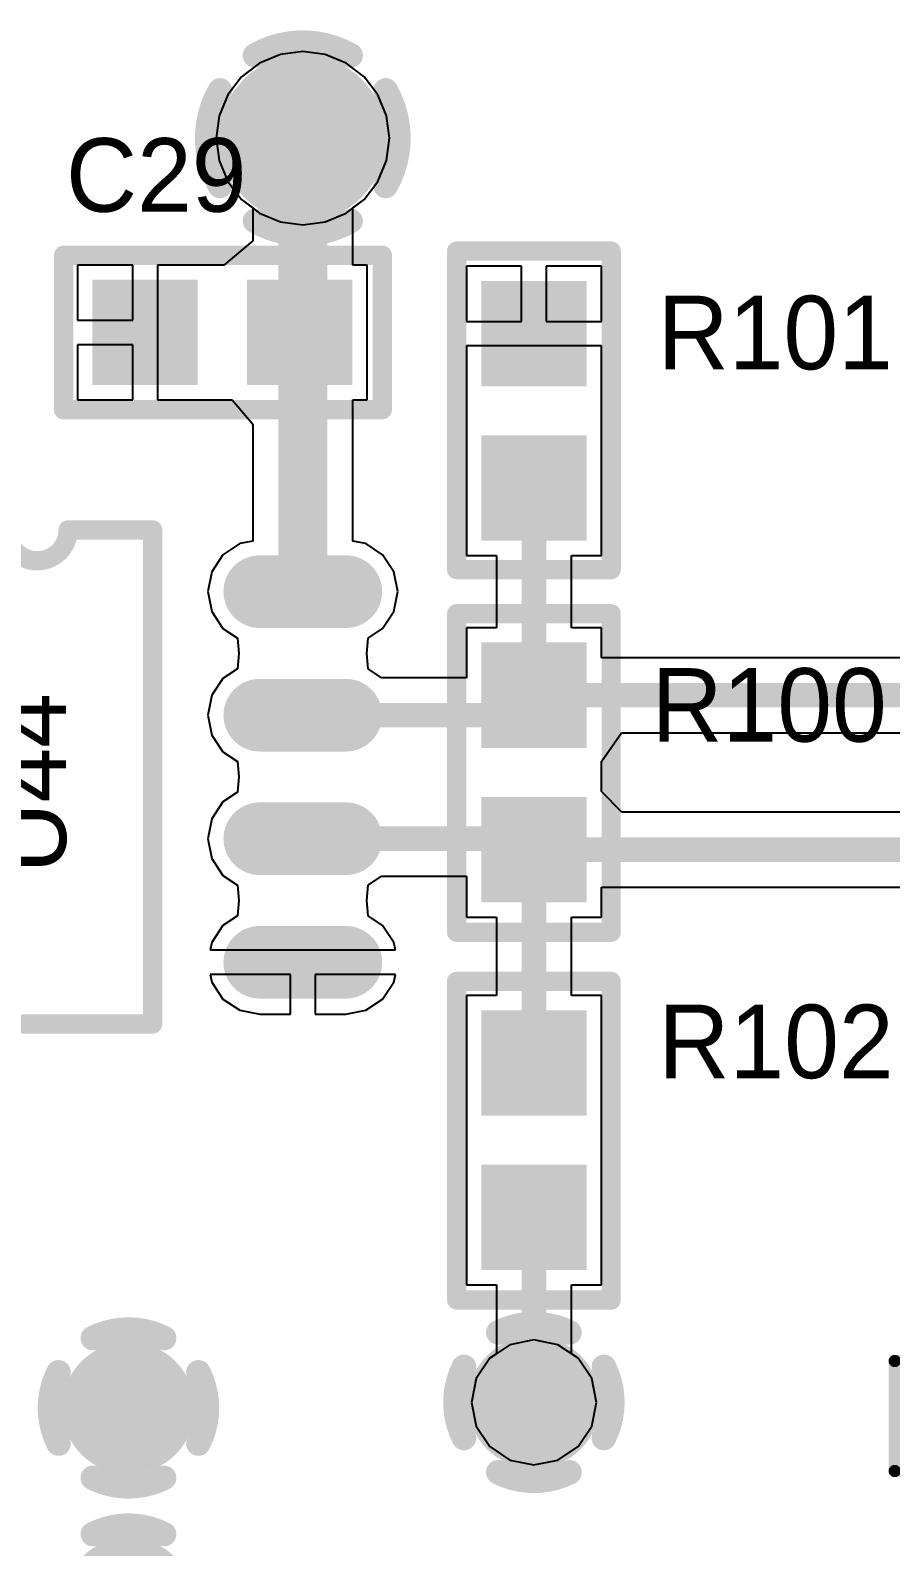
# Model space of a CAD drawing. Header units: millimetres. Extents: x 6.83 to 16.18, y 4.59 to 12.3.
# Drawn here: x 14.727 to 15.078, y 5.921 to 6.539 of the extents above; entities that cross this region are included whole.
import ezdxf

# ---------------------------------------------------------------- set-up
doc = ezdxf.new("R2010")
doc.units = ezdxf.units.MM
doc.header["$MEASUREMENT"] = 0
for name, color, linetype in [('BottomLayer', 5, 'Continuous'), ('BottomSolder', 6, 'Continuous'), ('InternalPlane1', 76, 'Continuous'), ('InternalPlane2', 16, 'Continuous'), ('MultiLayer', 9, 'Continuous'), ('TopLayer', 1, 'Continuous'), ('TopOverlay', 2, 'Continuous'), ('TopPaste', 8, 'Continuous'), ('TopSolder', 216, 'Continuous'), ('ViaHoleLayer', 16, 'Continuous')]:
    doc.layers.add(name, color=color, linetype=linetype)

# ---------------------------------------------------------------- blocks, each defined once
blk = doc.blocks.new('0603_206')
at = {"layer": 'TopLayer'}
for points in [[(0.02175, -0.04726), (0.02175, -0.01226), (-0.01325, -0.04726), (-0.01325, -0.01226)], [(0.02175, -0.11026), (0.02175, -0.07526), (-0.01325, -0.11026), (-0.01325, -0.07526)]]:
    blk.add_solid(points, dxfattribs=at)
at = {"layer": 'TopOverlay', "const_width": 0.00787}
for points in [[(-0.02724, -0.12598), (-0.02724, 0.00394)], [(0.03575, 0.00394), (-0.02724, 0.00394)], [(0.03575, -0.12598), (0.03575, 0.00394)], [(0.03575, -0.12598), (-0.02724, -0.12598)]]:
    blk.add_lwpolyline(points, dxfattribs=at)
at = {"layer": 'TopOverlay', "const_width": 0.00394}
for points in [[(-0.02921, 0.00394, 1), (-0.02528, 0.00394, 1)], [(-0.02921, 0.00394, 1), (-0.02528, 0.00394, 1)], [(0.03378, 0.00394, 1), (0.03772, 0.00394, 1)], [(0.03378, 0.00394, 1), (0.03772, 0.00394, 1)], [(-0.02921, -0.12598, 1), (-0.02528, -0.12598, 1)], [(-0.02921, -0.12598, 1), (-0.02528, -0.12598, 1)], [(0.03378, -0.12598, 1), (0.03772, -0.12598, 1)], [(0.03378, -0.12598, 1), (0.03772, -0.12598, 1)]]:
    blk.add_lwpolyline(points, format="xyb", close=True, dxfattribs=at)
at = {"layer": 'TopPaste'}
for points in [[(0.02175, -0.04726), (0.02175, -0.01226), (-0.01325, -0.04726), (-0.01325, -0.01226)], [(0.02175, -0.11026), (0.02175, -0.07526), (-0.01325, -0.11026), (-0.01325, -0.07526)]]:
    blk.add_solid(points, dxfattribs=at)
at = {"layer": 'TopSolder'}
for points in [[(0.02575, -0.05126), (0.02575, -0.00826), (-0.01725, -0.05126), (-0.01725, -0.00826)], [(0.02575, -0.11426), (0.02575, -0.07126), (-0.01725, -0.11426), (-0.01725, -0.07126)]]:
    blk.add_solid(points, dxfattribs=at)
blk = doc.blocks.new('0603_208')
at = {"layer": 'TopLayer'}
for points in [[(0.02175, -0.04726), (0.02175, -0.01226), (-0.01325, -0.04726), (-0.01325, -0.01226)], [(0.02175, -0.11026), (0.02175, -0.07526), (-0.01325, -0.11026), (-0.01325, -0.07526)]]:
    blk.add_solid(points, dxfattribs=at)
at = {"layer": 'TopOverlay', "const_width": 0.00787}
for points in [[(-0.02724, 0.00394), (-0.02724, -0.12598)], [(0.03575, 0.00394), (-0.02724, 0.00394)], [(0.03575, 0.00394), (0.03575, -0.12598)], [(0.03575, -0.12598), (-0.02724, -0.12598)]]:
    blk.add_lwpolyline(points, dxfattribs=at)
at = {"layer": 'TopOverlay', "const_width": 0.00394}
for points in [[(-0.02921, 0.00394, 1), (-0.02528, 0.00394, 1)], [(-0.02921, 0.00394, 1), (-0.02528, 0.00394, 1)], [(0.03378, 0.00394, 1), (0.03772, 0.00394, 1)], [(0.03378, 0.00394, 1), (0.03772, 0.00394, 1)], [(-0.02921, -0.12598, 1), (-0.02528, -0.12598, 1)], [(-0.02921, -0.12598, 1), (-0.02528, -0.12598, 1)], [(0.03378, -0.12598, 1), (0.03772, -0.12598, 1)], [(0.03378, -0.12598, 1), (0.03772, -0.12598, 1)]]:
    blk.add_lwpolyline(points, format="xyb", close=True, dxfattribs=at)
at = {"layer": 'TopPaste'}
for points in [[(0.02175, -0.04726), (0.02175, -0.01226), (-0.01325, -0.04726), (-0.01325, -0.01226)], [(0.02175, -0.11026), (0.02175, -0.07526), (-0.01325, -0.11026), (-0.01325, -0.07526)]]:
    blk.add_solid(points, dxfattribs=at)
at = {"layer": 'TopSolder'}
for points in [[(0.02575, -0.05126), (0.02575, -0.00826), (-0.01725, -0.05126), (-0.01725, -0.00826)], [(0.02575, -0.11426), (0.02575, -0.07126), (-0.01725, -0.11426), (-0.01725, -0.07126)]]:
    blk.add_solid(points, dxfattribs=at)
blk = doc.blocks.new('0603_209')
at = {"layer": 'TopLayer'}
for points in [[(0.02175, -0.04726), (0.02175, -0.01226), (-0.01325, -0.04726), (-0.01325, -0.01226)], [(0.02175, -0.11026), (0.02175, -0.07526), (-0.01325, -0.11026), (-0.01325, -0.07526)]]:
    blk.add_solid(points, dxfattribs=at)
at = {"layer": 'TopOverlay', "const_width": 0.00787}
for points in [[(-0.02724, -0.12598), (-0.02724, 0.00394)], [(-0.02724, 0.00394), (0.03575, 0.00394)], [(0.03575, -0.12598), (0.03575, 0.00394)], [(-0.02724, -0.12598), (0.03575, -0.12598)]]:
    blk.add_lwpolyline(points, dxfattribs=at)
at = {"layer": 'TopOverlay', "const_width": 0.00394}
for points in [[(-0.02921, 0.00394, 1), (-0.02528, 0.00394, 1)], [(-0.02921, 0.00394, 1), (-0.02528, 0.00394, 1)], [(0.03378, 0.00394, 1), (0.03772, 0.00394, 1)], [(0.03378, 0.00394, 1), (0.03772, 0.00394, 1)], [(-0.02921, -0.12598, 1), (-0.02528, -0.12598, 1)], [(-0.02921, -0.12598, 1), (-0.02528, -0.12598, 1)], [(0.03378, -0.12598, 1), (0.03772, -0.12598, 1)], [(0.03378, -0.12598, 1), (0.03772, -0.12598, 1)]]:
    blk.add_lwpolyline(points, format="xyb", close=True, dxfattribs=at)
at = {"layer": 'TopPaste'}
for points in [[(0.02175, -0.04726), (0.02175, -0.01226), (-0.01325, -0.04726), (-0.01325, -0.01226)], [(0.02175, -0.11026), (0.02175, -0.07526), (-0.01325, -0.11026), (-0.01325, -0.07526)]]:
    blk.add_solid(points, dxfattribs=at)
at = {"layer": 'TopSolder'}
for points in [[(0.02575, -0.05126), (0.02575, -0.00826), (-0.01725, -0.05126), (-0.01725, -0.00826)], [(0.02575, -0.11426), (0.02575, -0.07126), (-0.01725, -0.11426), (-0.01725, -0.07126)]]:
    blk.add_solid(points, dxfattribs=at)
blk = doc.blocks.new('0603_210')
at = {"layer": 'TopLayer'}
for points in [[(0.02175, -0.04726), (0.02175, -0.01226), (-0.01325, -0.04726), (-0.01325, -0.01226)], [(0.02175, -0.11026), (0.02175, -0.07526), (-0.01325, -0.11026), (-0.01325, -0.07526)]]:
    blk.add_solid(points, dxfattribs=at)
at = {"layer": 'TopOverlay', "const_width": 0.00787}
for points in [[(-0.02724, 0.00394), (-0.02724, -0.12598)], [(0.03575, 0.00394), (-0.02724, 0.00394)], [(0.03575, 0.00394), (0.03575, -0.12598)], [(0.03575, -0.12598), (-0.02724, -0.12598)]]:
    blk.add_lwpolyline(points, dxfattribs=at)
at = {"layer": 'TopOverlay', "const_width": 0.00394}
for points in [[(-0.02921, 0.00394, 1), (-0.02528, 0.00394, 1)], [(-0.02921, 0.00394, 1), (-0.02528, 0.00394, 1)], [(0.03378, 0.00394, 1), (0.03772, 0.00394, 1)], [(0.03378, 0.00394, 1), (0.03772, 0.00394, 1)], [(-0.02921, -0.12598, 1), (-0.02528, -0.12598, 1)], [(-0.02921, -0.12598, 1), (-0.02528, -0.12598, 1)], [(0.03378, -0.12598, 1), (0.03772, -0.12598, 1)], [(0.03378, -0.12598, 1), (0.03772, -0.12598, 1)]]:
    blk.add_lwpolyline(points, format="xyb", close=True, dxfattribs=at)
at = {"layer": 'TopPaste'}
for points in [[(0.02175, -0.04726), (0.02175, -0.01226), (-0.01325, -0.04726), (-0.01325, -0.01226)], [(0.02175, -0.11026), (0.02175, -0.07526), (-0.01325, -0.11026), (-0.01325, -0.07526)]]:
    blk.add_solid(points, dxfattribs=at)
at = {"layer": 'TopSolder'}
for points in [[(0.02575, -0.05126), (0.02575, -0.00826), (-0.01725, -0.05126), (-0.01725, -0.00826)], [(0.02575, -0.11426), (0.02575, -0.07126), (-0.01725, -0.11426), (-0.01725, -0.07126)]]:
    blk.add_solid(points, dxfattribs=at)
blk = doc.blocks.new('SO_8N_211')
at = {"layer": 'TopLayer', "const_width": 0.02165}
for points in [[(0.23405, 0), (0.19902, 0)], [(0.01752, -0.05039), (-0.01752, -0.05039)], [(0.23405, -0.05039), (0.19902, -0.05039)], [(0.01752, -0.10079), (-0.01752, -0.10079)], [(0.23405, -0.10079), (0.19902, -0.10079)], [(0.01752, -0.15118), (-0.01752, -0.15118)], [(0.23405, -0.15118), (0.19902, -0.15118)]]:
    blk.add_lwpolyline(points, dxfattribs=at)
at = {"layer": 'TopLayer', "const_width": 0.01083}
for points in [[(0.1936, 0, 1), (0.20443, 0, 1)], [(0.22864, 0, 1), (0.23947, 0, 1)], [(-0.02293, -0.05039, 1), (-0.01211, -0.05039, 1)], [(0.01211, -0.05039, 1), (0.02293, -0.05039, 1)], [(0.1936, -0.05039, 1), (0.20443, -0.05039, 1)], [(0.22864, -0.05039, 1), (0.23947, -0.05039, 1)], [(-0.02293, -0.10079, 1), (-0.01211, -0.10079, 1)], [(0.01211, -0.10079, 1), (0.02293, -0.10079, 1)], [(0.1936, -0.10079, 1), (0.20443, -0.10079, 1)], [(0.22864, -0.10079, 1), (0.23947, -0.10079, 1)], [(-0.02293, -0.15118, 1), (-0.01211, -0.15118, 1)], [(0.01211, -0.15118, 1), (0.02293, -0.15118, 1)], [(0.1936, -0.15118, 1), (0.20443, -0.15118, 1)], [(0.22864, -0.15118, 1), (0.23947, -0.15118, 1)]]:
    blk.add_lwpolyline(points, format="xyb", close=True, dxfattribs=at)
at = {"layer": 'TopLayer'}
blk.add_solid([(-0.02835, -0.01083), (0.02835, -0.01083), (-0.02835, 0.01083), (0.02835, 0.01083)], dxfattribs=at)
at = {"layer": 'TopOverlay', "const_width": 0.00787}
for points in [[(0.06122, 0.0252), (0.09567, 0.0252)], [(0.06122, -0.17638), (0.06122, 0.0252)], [(0.12087, 0.0252), (0.15532, 0.0252)], [(0.15532, -0.17638), (0.15532, 0.0252)], [(0.06122, -0.17638), (0.15532, -0.17638)]]:
    blk.add_lwpolyline(points, dxfattribs=at)
at = {"layer": 'TopOverlay', "const_width": 0.00394}
for points in [[(0.05925, 0.0252, 1), (0.06319, 0.0252, 1)], [(0.05925, 0.0252, 1), (0.06319, 0.0252, 1)], [(0.0937, 0.0252, 1), (0.09764, 0.0252, 1)], [(0.0937, 0.0252, 1), (0.09764, 0.0252, 1)], [(0.1189, 0.0252, 1), (0.12283, 0.0252, 1)], [(0.1189, 0.0252, 1), (0.12283, 0.0252, 1)], [(0.15335, 0.0252, 1), (0.15728, 0.0252, 1)], [(0.15335, 0.0252, 1), (0.15728, 0.0252, 1)], [(0.05925, -0.17638, 1), (0.06319, -0.17638, 1)], [(0.05925, -0.17638, 1), (0.06319, -0.17638, 1)], [(0.15335, -0.17638, 1), (0.15728, -0.17638, 1)], [(0.15335, -0.17638, 1), (0.15728, -0.17638, 1)]]:
    blk.add_lwpolyline(points, format="xyb", close=True, dxfattribs=at)
at = {"layer": 'TopOverlay', "const_width": 0.00787}
blk.add_lwpolyline([(0.12087, 0.0252, -1), (0.09567, 0.0252)], format="xyb", dxfattribs=at)
at = {"layer": 'TopPaste', "const_width": 0.02165}
for points in [[(0.23405, 0), (0.19902, 0)], [(0.01752, -0.05039), (-0.01752, -0.05039)], [(0.23405, -0.05039), (0.19902, -0.05039)], [(0.01752, -0.10079), (-0.01752, -0.10079)], [(0.23405, -0.10079), (0.19902, -0.10079)], [(0.01752, -0.15118), (-0.01752, -0.15118)], [(0.23405, -0.15118), (0.19902, -0.15118)]]:
    blk.add_lwpolyline(points, dxfattribs=at)
at = {"layer": 'TopPaste', "const_width": 0.01083}
for points in [[(0.1936, 0, 1), (0.20443, 0, 1)], [(0.22864, 0, 1), (0.23947, 0, 1)], [(-0.02293, -0.05039, 1), (-0.01211, -0.05039, 1)], [(0.01211, -0.05039, 1), (0.02293, -0.05039, 1)], [(0.1936, -0.05039, 1), (0.20443, -0.05039, 1)], [(0.22864, -0.05039, 1), (0.23947, -0.05039, 1)], [(-0.02293, -0.10079, 1), (-0.01211, -0.10079, 1)], [(0.01211, -0.10079, 1), (0.02293, -0.10079, 1)], [(0.1936, -0.10079, 1), (0.20443, -0.10079, 1)], [(0.22864, -0.10079, 1), (0.23947, -0.10079, 1)], [(-0.02293, -0.15118, 1), (-0.01211, -0.15118, 1)], [(0.01211, -0.15118, 1), (0.02293, -0.15118, 1)], [(0.1936, -0.15118, 1), (0.20443, -0.15118, 1)], [(0.22864, -0.15118, 1), (0.23947, -0.15118, 1)]]:
    blk.add_lwpolyline(points, format="xyb", close=True, dxfattribs=at)
at = {"layer": 'TopPaste'}
blk.add_solid([(-0.02835, -0.01083), (0.02835, -0.01083), (-0.02835, 0.01083), (0.02835, 0.01083)], dxfattribs=at)
at = {"layer": 'TopSolder', "const_width": 0.02965}
for points in [[(0.23405, 0), (0.19902, 0)], [(0.01752, -0.05039), (-0.01752, -0.05039)], [(0.23405, -0.05039), (0.19902, -0.05039)], [(0.01752, -0.10079), (-0.01752, -0.10079)], [(0.23405, -0.10079), (0.19902, -0.10079)], [(0.01752, -0.15118), (-0.01752, -0.15118)], [(0.23405, -0.15118), (0.19902, -0.15118)]]:
    blk.add_lwpolyline(points, dxfattribs=at)
at = {"layer": 'TopSolder', "const_width": 0.01483}
for points in [[(0.1916, 0, 1), (0.20643, 0, 1)], [(0.22664, 0, 1), (0.24147, 0, 1)], [(-0.02493, -0.05039, 1), (-0.01011, -0.05039, 1)], [(0.01011, -0.05039, 1), (0.02493, -0.05039, 1)], [(0.1916, -0.05039, 1), (0.20643, -0.05039, 1)], [(0.22664, -0.05039, 1), (0.24147, -0.05039, 1)], [(-0.02493, -0.10079, 1), (-0.01011, -0.10079, 1)], [(0.01011, -0.10079, 1), (0.02493, -0.10079, 1)], [(0.1916, -0.10079, 1), (0.20643, -0.10079, 1)], [(0.22664, -0.10079, 1), (0.24147, -0.10079, 1)], [(-0.02493, -0.15118, 1), (-0.01011, -0.15118, 1)], [(0.01011, -0.15118, 1), (0.02493, -0.15118, 1)], [(0.1916, -0.15118, 1), (0.20643, -0.15118, 1)], [(0.22664, -0.15118, 1), (0.24147, -0.15118, 1)]]:
    blk.add_lwpolyline(points, format="xyb", close=True, dxfattribs=at)
at = {"layer": 'TopSolder'}
blk.add_solid([(-0.03235, -0.01483), (0.03235, -0.01483), (-0.03235, 0.01483), (0.03235, 0.01483)], dxfattribs=at)
blk = doc.blocks.new('0402_222')
at = {"layer": 'TopLayer'}
for points in [[(0.01648, -0.09748), (0.01648, -0.07248), (-0.00852, -0.09748), (-0.00852, -0.07248)], [(0.01648, -0.14049), (0.01648, -0.11549), (-0.00852, -0.14049), (-0.00852, -0.11549)]]:
    blk.add_solid(points, dxfattribs=at)
at = {"layer": 'TopOverlay', "const_width": 0.005}
for points in [[(0.02638, -0.06299), (-0.0185, -0.06299)], [(-0.0185, -0.09748), (-0.0185, -0.06299)], [(0.02638, -0.09734), (0.02638, -0.06299)], [(-0.0185, -0.14961), (-0.0185, -0.11618)], [(0.02638, -0.14961), (0.02638, -0.11618)], [(0.02638, -0.14961), (-0.0185, -0.14961)]]:
    blk.add_lwpolyline(points, dxfattribs=at)
at = {"layer": 'TopOverlay', "const_width": 0.0025}
for points in [[(-0.01975, -0.06299, 1), (-0.01725, -0.06299, 1)], [(-0.01975, -0.06299, 1), (-0.01725, -0.06299, 1)], [(0.02513, -0.06299, 1), (0.02763, -0.06299, 1)], [(0.02513, -0.06299, 1), (0.02763, -0.06299, 1)], [(-0.01975, -0.09748, 1), (-0.01725, -0.09748, 1)], [(0.02513, -0.09734, 1), (0.02763, -0.09734, 1)], [(-0.01975, -0.11618, 1), (-0.01725, -0.11618, 1)], [(0.02513, -0.11618, 1), (0.02763, -0.11618, 1)], [(-0.01975, -0.14961, 1), (-0.01725, -0.14961, 1)], [(-0.01975, -0.14961, 1), (-0.01725, -0.14961, 1)], [(0.02513, -0.14961, 1), (0.02763, -0.14961, 1)], [(0.02513, -0.14961, 1), (0.02763, -0.14961, 1)]]:
    blk.add_lwpolyline(points, format="xyb", close=True, dxfattribs=at)
at = {"layer": 'TopPaste'}
for points in [[(0.01648, -0.09748), (0.01648, -0.07248), (-0.00852, -0.09748), (-0.00852, -0.07248)], [(0.01648, -0.14049), (0.01648, -0.11549), (-0.00852, -0.14049), (-0.00852, -0.11549)]]:
    blk.add_solid(points, dxfattribs=at)
at = {"layer": 'TopSolder'}
for points in [[(0.02048, -0.10148), (0.02048, -0.06848), (-0.01252, -0.10148), (-0.01252, -0.06848)], [(0.02048, -0.14449), (0.02048, -0.11149), (-0.01252, -0.14449), (-0.01252, -0.11149)]]:
    blk.add_solid(points, dxfattribs=at)

msp = doc.modelspace()

# ---------------------------------------------------------------- linework, layer by layer
at = {"layer": 'BottomLayer'}
for p, q in [((14.82928, 6.52941), (14.82077, 6.52588)), ((14.83842, 6.53061), (14.82928, 6.52941)), ((14.84756, 6.52941), (14.83842, 6.53061)), ((14.85607, 6.52588), (14.84756, 6.52941)), ((14.81346, 6.52027), (14.80785, 6.51296)), ((14.82077, 6.52588), (14.81346, 6.52027)), ((14.86338, 6.52027), (14.85607, 6.52588)), ((14.86899, 6.51296), (14.86338, 6.52027)), ((14.80785, 6.51296), (14.80432, 6.50444)), ((14.87252, 6.50444), (14.86899, 6.51296)), ((14.80432, 6.50444), (14.80312, 6.49531)), ((14.87372, 6.49531), (14.87252, 6.50444)), ((14.80312, 6.49531), (14.80432, 6.48617)), ((14.87252, 6.48617), (14.87372, 6.49531)), ((14.80432, 6.48617), (14.80785, 6.47766)), ((14.86899, 6.47766), (14.87252, 6.48617)), ((14.80785, 6.47766), (14.81346, 6.47035)), ((14.86338, 6.47035), (14.86899, 6.47766)), ((14.81346, 6.47035), (14.82077, 6.46474)), ((14.82077, 6.46474), (14.82928, 6.46121)), ((14.84756, 6.46121), (14.85607, 6.46474)), ((14.85607, 6.46474), (14.86338, 6.47035)), ((14.82928, 6.46121), (14.83842, 6.46001)), ((14.83842, 6.46001), (14.84756, 6.46121)), ((14.92288, 6.00311), (14.91461, 5.99758)), ((14.93263, 6.00505), (14.92288, 6.00311)), ((14.94239, 6.00311), (14.93263, 6.00505)), ((14.95066, 5.99758), (14.94239, 6.00311)), ((14.91461, 5.99758), (14.90908, 5.98931)), ((14.95618, 5.98931), (14.95066, 5.99758)), ((14.90908, 5.98931), (14.90714, 5.97956)), ((14.95812, 5.97956), (14.95618, 5.98931)), ((14.90714, 5.97956), (14.90908, 5.96981)), ((14.95618, 5.96981), (14.95812, 5.97956)), ((14.90908, 5.96981), (14.91461, 5.96154)), ((14.95066, 5.96154), (14.95618, 5.96981)), ((14.91461, 5.96154), (14.92288, 5.95601)), ((14.94239, 5.95601), (14.95066, 5.96154)), ((14.92288, 5.95601), (14.93263, 5.95407)), ((14.93263, 5.95407), (14.94239, 5.95601))]:
    msp.add_line(p, q, dxfattribs=at)
for points, const_width in [([(14.82592, 6.49531, 1), (14.85092, 6.49531, 1)], 0.025), ([(14.92513, 5.97956, 1), (14.94013, 5.97956, 1)], 0.015), ([(14.75984, 5.9773, 1), (14.77484, 5.9773, 1)], 0.015)]:
    msp.add_lwpolyline(points, format="xyb", close=True, dxfattribs=dict(at, const_width=const_width))
at = {"layer": 'BottomSolder'}
for points, const_width in [([(14.82392, 6.49531, 1), (14.85292, 6.49531, 1)], 0.029), ([(14.75784, 5.9773, 1), (14.77684, 5.9773, 1)], 0.019), ([(14.92313, 5.97956, 1), (14.94213, 5.97956, 1)], 0.019)]:
    msp.add_lwpolyline(points, format="xyb", close=True, dxfattribs=dict(at, const_width=const_width))
at = {"layer": 'InternalPlane1'}
for points, const_width in [([(14.82142, 6.49531, 1), (14.85542, 6.49531, 1)], 0.034), ([(14.75032, 6.00581, 1), (14.75532, 6.00581, 1)], 0.005), ([(14.77937, 6.00581, 1), (14.78437, 6.00581, 1)], 0.005), ([(14.91913, 5.97956, 1), (14.94613, 5.97956, 1)], 0.027), ([(14.73633, 5.99183, 1), (14.74133, 5.99183, 1)], 0.005), ([(14.79336, 5.99183, 1), (14.79836, 5.99183, 1)], 0.005), ([(14.73633, 5.96277, 1), (14.74133, 5.96277, 1)], 0.005), ([(14.79336, 5.96277, 1), (14.79836, 5.96277, 1)], 0.005), ([(14.75032, 5.94879, 1), (14.75532, 5.94879, 1)], 0.005), ([(14.77937, 5.94879, 1), (14.78437, 5.94879, 1)], 0.005), ([(14.75032, 5.92581, 1), (14.75532, 5.92581, 1)], 0.005), ([(14.77937, 5.92581, 1), (14.78437, 5.92581, 1)], 0.005)]:
    msp.add_lwpolyline(points, format="xyb", close=True, dxfattribs=dict(at, const_width=const_width))
at = {"layer": 'InternalPlane1', "const_width": 0.01}
for points in [[(14.75282, 6.00581, -0.240079), (14.78187, 6.00581)], [(14.73883, 5.96277, -0.240079), (14.73883, 5.99183)], [(14.79586, 5.99183, -0.240079), (14.79586, 5.96277)], [(14.78187, 5.94879, -0.240079), (14.75282, 5.94879)], [(14.75282, 5.92581, -0.240079), (14.78187, 5.92581)]]:
    msp.add_lwpolyline(points, format="xyb", dxfattribs=at)
at = {"layer": 'InternalPlane2', "const_width": 0.01}
for points in [[(14.81892, 6.52908, -0.267949), (14.85792, 6.52908)], [(14.80464, 6.47581, -0.267949), (14.80464, 6.51481)], [(14.87219, 6.51481, -0.267949), (14.87219, 6.47581)], [(14.85792, 6.46153, -0.267949), (14.81892, 6.46153)], [(14.9181, 6.00807, -0.240079), (14.94716, 6.00807)], [(14.90412, 5.96503, -0.240079), (14.90412, 5.99409)], [(14.96114, 5.99409, -0.240079), (14.96114, 5.96503)], [(14.94716, 5.95105, -0.240079), (14.9181, 5.95105)]]:
    msp.add_lwpolyline(points, format="xyb", dxfattribs=at)
at = {"layer": 'InternalPlane2'}
for points, const_width in [([(14.81642, 6.52908, 1), (14.82142, 6.52908, 1)], 0.005), ([(14.85542, 6.52908, 1), (14.86042, 6.52908, 1)], 0.005), ([(14.80214, 6.51481, 1), (14.80714, 6.51481, 1)], 0.005), ([(14.86969, 6.51481, 1), (14.87469, 6.51481, 1)], 0.005), ([(14.80214, 6.47581, 1), (14.80714, 6.47581, 1)], 0.005), ([(14.86969, 6.47581, 1), (14.87469, 6.47581, 1)], 0.005), ([(14.81642, 6.46153, 1), (14.82142, 6.46153, 1)], 0.005), ([(14.85542, 6.46153, 1), (14.86042, 6.46153, 1)], 0.005), ([(14.9156, 6.00807, 1), (14.9206, 6.00807, 1)], 0.005), ([(14.94466, 6.00807, 1), (14.94966, 6.00807, 1)], 0.005), ([(14.75384, 5.9773, 1), (14.78084, 5.9773, 1)], 0.027), ([(14.90162, 5.99409, 1), (14.90662, 5.99409, 1)], 0.005), ([(14.95864, 5.99409, 1), (14.96364, 5.99409, 1)], 0.005), ([(14.90162, 5.96503, 1), (14.90662, 5.96503, 1)], 0.005), ([(14.95864, 5.96503, 1), (14.96364, 5.96503, 1)], 0.005), ([(14.9156, 5.95105, 1), (14.9206, 5.95105, 1)], 0.005), ([(14.94466, 5.95105, 1), (14.94966, 5.95105, 1)], 0.005), ([(14.75384, 5.8973, 1), (14.78084, 5.8973, 1)], 0.027)]:
    msp.add_lwpolyline(points, format="xyb", close=True, dxfattribs=dict(at, const_width=const_width))
at = {"layer": 'MultiLayer'}
for points, const_width in [([(14.82592, 6.49531, 1), (14.85092, 6.49531, 1)], 0.025), ([(14.92513, 5.97956, 1), (14.94013, 5.97956, 1)], 0.015), ([(14.75984, 5.9773, 1), (14.77484, 5.9773, 1)], 0.015)]:
    msp.add_lwpolyline(points, format="xyb", close=True, dxfattribs=dict(at, const_width=const_width))
at = {"layer": 'TopLayer'}
for p, q in [((14.82928, 6.52941), (14.82077, 6.52588)), ((14.83842, 6.53061), (14.82928, 6.52941)), ((14.84756, 6.52941), (14.83842, 6.53061)), ((14.85607, 6.52588), (14.84756, 6.52941)), ((14.81346, 6.52027), (14.80785, 6.51296)), ((14.82077, 6.52588), (14.81346, 6.52027)), ((14.86338, 6.52027), (14.85607, 6.52588)), ((14.86899, 6.51296), (14.86338, 6.52027)), ((14.80785, 6.51296), (14.80432, 6.50444)), ((14.87252, 6.50444), (14.86899, 6.51296)), ((14.80432, 6.50444), (14.80312, 6.49531)), ((14.87372, 6.49531), (14.87252, 6.50444)), ((14.80312, 6.49531), (14.80432, 6.48617)), ((14.87252, 6.48617), (14.87372, 6.49531)), ((14.80432, 6.48617), (14.80785, 6.47766)), ((14.86899, 6.47766), (14.87252, 6.48617)), ((14.80785, 6.47766), (14.81346, 6.47035)), ((14.86338, 6.47035), (14.86899, 6.47766)), ((14.81346, 6.47035), (14.81803, 6.46684)), ((14.81803, 6.46684), (14.81803, 6.45347)), ((14.85881, 6.46684), (14.86338, 6.47035)), ((14.85881, 6.44356), (14.85881, 6.46684)), ((14.81803, 6.45347), (14.80622, 6.44356)), ((14.76913, 6.44356), (14.74663, 6.44356)), ((14.74663, 6.44356), (14.74663, 6.42106)), ((14.76913, 6.42106), (14.76913, 6.44356)), ((14.79781, 6.44356), (14.77913, 6.44356)), ((14.77913, 6.44356), (14.77913, 6.41606)), ((14.80163, 6.44356), (14.79781, 6.44356)), ((14.80622, 6.44356), (14.80163, 6.44356)), ((14.86462, 6.44356), (14.85881, 6.44356)), ((14.86462, 6.38856), (14.86462, 6.44356)), ((14.92763, 6.44304), (14.90513, 6.44304)), ((14.90513, 6.44304), (14.90513, 6.42054)), ((14.92763, 6.42054), (14.92763, 6.44304)), ((14.96013, 6.44304), (14.93763, 6.44304)), ((14.93763, 6.44304), (14.93763, 6.42054)), ((14.96013, 6.42054), (14.96013, 6.44304)), ((14.74663, 6.42106), (14.76913, 6.42106)), ((14.77913, 6.41606), (14.77913, 6.38856)), ((14.90513, 6.42054), (14.92763, 6.42054)), ((14.93763, 6.42054), (14.96013, 6.42054)), ((14.76913, 6.41106), (14.74663, 6.41106)), ((14.74663, 6.41106), (14.74663, 6.38856)), ((14.76913, 6.38856), (14.76913, 6.41106)), ((14.93263, 6.41054), (14.90513, 6.41054)), ((14.90513, 6.41054), (14.90513, 6.39186)), ((14.96013, 6.41054), (14.93263, 6.41054)), ((14.96013, 6.39186), (14.96013, 6.41054)), ((14.90513, 6.39186), (14.90513, 6.38005)), ((14.96013, 6.38804), (14.96013, 6.39186)), ((14.74663, 6.38856), (14.76913, 6.38856)), ((14.77913, 6.38856), (14.79781, 6.38856)), ((14.79781, 6.38856), (14.80962, 6.38856)), ((14.80962, 6.38856), (14.81803, 6.37865)), ((14.85881, 6.33097), (14.85881, 6.38856)), ((14.85881, 6.38856), (14.86462, 6.38856)), ((14.96013, 6.37623), (14.96013, 6.38804)), ((14.81803, 6.37865), (14.81803, 6.33097)), ((14.90513, 6.38005), (14.90513, 6.37623)), ((14.90513, 6.37623), (14.90513, 6.32505)), ((14.96013, 6.32505), (14.96013, 6.37623)), ((14.81277, 6.32993), (14.80588, 6.32532)), ((14.81803, 6.33097), (14.81277, 6.32993)), ((14.86407, 6.32993), (14.85881, 6.33097)), ((14.87095, 6.32532), (14.86407, 6.32993)), ((14.80588, 6.32532), (14.80128, 6.31843)), ((14.87556, 6.31843), (14.87095, 6.32532)), ((14.90513, 6.32505), (14.91734, 6.32505)), ((14.91734, 6.32505), (14.91734, 6.29556)), ((14.94793, 6.29556), (14.94793, 6.32505)), ((14.94793, 6.32505), (14.96013, 6.32505)), ((14.80128, 6.31843), (14.79966, 6.31031)), ((14.87717, 6.31031), (14.87556, 6.31843)), ((14.79966, 6.31031), (14.80128, 6.30218)), ((14.87556, 6.30218), (14.87717, 6.31031)), ((14.80128, 6.30218), (14.80588, 6.29529)), ((14.87095, 6.29529), (14.87556, 6.30218)), ((14.80588, 6.29529), (14.81175, 6.29137)), ((14.81175, 6.29137), (14.81233, 6.28511)), ((14.8645, 6.28511), (14.86509, 6.29137)), ((14.86509, 6.29137), (14.87095, 6.29529)), ((14.91734, 6.29556), (14.90513, 6.29556)), ((14.90513, 6.29556), (14.90513, 6.27521)), ((14.96013, 6.29556), (14.94793, 6.29556)), ((14.96013, 6.28336), (14.96013, 6.29556)), ((14.81233, 6.28511), (14.81175, 6.27885)), ((14.86509, 6.27885), (14.8645, 6.28511)), ((14.81175, 6.27885), (14.80588, 6.27493)), ((14.87054, 6.27521), (14.86509, 6.27885)), ((15.28678, 6.28336), (14.96013, 6.28336)), ((14.80588, 6.27493), (14.80128, 6.26804)), ((14.90513, 6.27521), (14.87054, 6.27521)), ((14.80128, 6.26804), (14.79966, 6.25991)), ((14.79966, 6.25991), (14.80128, 6.25179)), ((14.80128, 6.25179), (14.80588, 6.2449)), ((14.96013, 6.24096), (14.9684, 6.25277)), ((14.9684, 6.25277), (15.30367, 6.25277)), ((14.80588, 6.2449), (14.81175, 6.24098)), ((14.81175, 6.24098), (14.81233, 6.23472)), ((14.96013, 6.22872), (14.96013, 6.24096)), ((14.81233, 6.23472), (14.81175, 6.22846)), ((14.80588, 6.22454), (14.80128, 6.21765)), ((14.81175, 6.22846), (14.80588, 6.22454)), ((14.96848, 6.22037), (14.96013, 6.22872)), ((14.80128, 6.21765), (14.79966, 6.20952)), ((15.30599, 6.22037), (14.96848, 6.22037)), ((14.79966, 6.20952), (14.80128, 6.20139)), ((14.80128, 6.20139), (14.80588, 6.19451)), ((14.80588, 6.19451), (14.81175, 6.19058)), ((14.86509, 6.19058), (14.87054, 6.19423)), ((14.87054, 6.19423), (14.90513, 6.19423)), ((14.90513, 6.19423), (14.90513, 6.17757)), ((14.81175, 6.19058), (14.81233, 6.18432)), ((14.8645, 6.18432), (14.86509, 6.19058)), ((14.96013, 6.17757), (14.96013, 6.18978)), ((14.96013, 6.18978), (15.29564, 6.18978)), ((14.81233, 6.18432), (14.81175, 6.17806)), ((14.86509, 6.17806), (14.8645, 6.18432)), ((14.80588, 6.17414), (14.80128, 6.16725)), ((14.81175, 6.17806), (14.80588, 6.17414)), ((14.87095, 6.17414), (14.86509, 6.17806)), ((14.87556, 6.16725), (14.87095, 6.17414)), ((14.90513, 6.17757), (14.91734, 6.17757)), ((14.91734, 6.17757), (14.91734, 6.14556)), ((14.94793, 6.14556), (14.94793, 6.17757)), ((14.94793, 6.17757), (14.96013, 6.17757)), ((14.80128, 6.16725), (14.80066, 6.16413)), ((14.80066, 6.16413), (14.87618, 6.16413)), ((14.87618, 6.16413), (14.87556, 6.16725)), ((14.83342, 6.15413), (14.80066, 6.15413)), ((14.80066, 6.15413), (14.80128, 6.151)), ((14.80128, 6.151), (14.80588, 6.14411)), ((14.83342, 6.13789), (14.83342, 6.15413)), ((14.87618, 6.15413), (14.84342, 6.15413)), ((14.84342, 6.15413), (14.84342, 6.13789)), ((14.87095, 6.14411), (14.87556, 6.151)), ((14.87556, 6.151), (14.87618, 6.15413)), ((14.80588, 6.14411), (14.81277, 6.13951)), ((14.86407, 6.13951), (14.87095, 6.14411)), ((14.91734, 6.14556), (14.90513, 6.14556)), ((14.90513, 6.14556), (14.90513, 6.09438)), ((14.96013, 6.14556), (14.94793, 6.14556)), ((14.96013, 6.09438), (14.96013, 6.14556)), ((14.81277, 6.13951), (14.8209, 6.13789)), ((14.8209, 6.13789), (14.83342, 6.13789)), ((14.84342, 6.13789), (14.85594, 6.13789)), ((14.85594, 6.13789), (14.86407, 6.13951)), ((14.90513, 6.09438), (14.90513, 6.08257)), ((14.96013, 6.09056), (14.96013, 6.09438)), ((14.96013, 6.07875), (14.96013, 6.09056)), ((14.90513, 6.08257), (14.90513, 6.07875)), ((14.90513, 6.07875), (14.90513, 6.02757)), ((14.96013, 6.02757), (14.96013, 6.07875)), ((14.90513, 6.02757), (14.91734, 6.02757)), ((14.91734, 6.02757), (14.91734, 5.99941)), ((14.94793, 5.99941), (14.94793, 6.02757)), ((14.94793, 6.02757), (14.96013, 6.02757)), ((14.91461, 5.99758), (14.90908, 5.98931)), ((14.91734, 5.99941), (14.91461, 5.99758)), ((14.95066, 5.99758), (14.94793, 5.99941)), ((14.95618, 5.98931), (14.95066, 5.99758)), ((14.90908, 5.98931), (14.90714, 5.97956)), ((14.95812, 5.97956), (14.95618, 5.98931)), ((14.90714, 5.97956), (14.90908, 5.96981)), ((14.95618, 5.96981), (14.95812, 5.97956)), ((14.90908, 5.96981), (14.91461, 5.96154)), ((14.95066, 5.96154), (14.95618, 5.96981)), ((14.91461, 5.96154), (14.92288, 5.95601)), ((14.94239, 5.95601), (14.95066, 5.96154)), ((14.92288, 5.95601), (14.93263, 5.95407)), ((14.93263, 5.95407), (14.94239, 5.95601))]:
    msp.add_line(p, q, dxfattribs=at)
for points, const_width in [([(14.82592, 6.49531, 1), (14.85092, 6.49531, 1)], 0.025), ([(14.83592, 6.50877, 1), (14.84092, 6.50877, 1)], 0.005), ([(14.83342, 6.49531, 1), (14.84342, 6.49531, 1)], 0.01), ([(14.83592, 6.49531, 1), (14.84092, 6.49531, 1)], 0.005), ([(14.93013, 6.35255, 1), (14.93513, 6.35255, 1)], 0.005), ([(14.83342, 6.31031, 1), (14.84342, 6.31031, 1)], 0.01), ([(14.93013, 6.26806, 1), (14.93513, 6.26806, 1)], 0.005), ([(14.93013, 6.26806, 1), (14.93513, 6.26806, 1)], 0.005), ([(14.83592, 6.25991, 1), (14.84092, 6.25991, 1)], 0.005), ([(14.92698, 6.25991, 1), (14.93198, 6.25991, 1)], 0.005), ([(14.83592, 6.20952, 1), (14.84092, 6.20952, 1)], 0.005), ([(14.93068, 6.20952, 1), (14.93568, 6.20952, 1)], 0.005), ([(14.93013, 6.20507, 1), (14.93513, 6.20507, 1)], 0.005), ([(14.93068, 6.20507, 1), (14.93568, 6.20507, 1)], 0.005), ([(14.93013, 6.11806, 1), (14.93513, 6.11806, 1)], 0.005), ([(14.93013, 6.05507, 1), (14.93513, 6.05507, 1)], 0.005), ([(14.92513, 5.97956, 1), (14.94013, 5.97956, 1)], 0.015), ([(14.75984, 5.9773, 1), (14.77484, 5.9773, 1)], 0.015), ([(14.93013, 5.97956, 1), (14.93513, 5.97956, 1)], 0.005)]:
    msp.add_lwpolyline(points, format="xyb", close=True, dxfattribs=dict(at, const_width=const_width))
for points, const_width in [([(14.83842, 6.49531), (14.83842, 6.50877)], 0.01), ([(14.83842, 6.31031), (14.83842, 6.49531)], 0.02), ([(14.93263, 6.26806), (14.93263, 6.35255)], 0.01), ([(14.93263, 6.26806), (15.30367, 6.26806)], 0.01), ([(14.83842, 6.25991), (14.92948, 6.25991)], 0.01), ([(14.83842, 6.20952), (14.93318, 6.20952)], 0.01), ([(14.93263, 6.11806), (14.93263, 6.20507)], 0.01), ([(14.93318, 6.20507), (15.32872, 6.20507)], 0.01), ([(14.93263, 5.97956), (14.93263, 6.05507)], 0.01)]:
    msp.add_lwpolyline(points, dxfattribs=dict(at, const_width=const_width))
at = {"layer": 'TopSolder'}
for points, const_width in [([(14.82392, 6.49531, 1), (14.85292, 6.49531, 1)], 0.029), ([(14.75784, 5.9773, 1), (14.77684, 5.9773, 1)], 0.019), ([(14.92313, 5.97956, 1), (14.94213, 5.97956, 1)], 0.019)]:
    msp.add_lwpolyline(points, format="xyb", close=True, dxfattribs=dict(at, const_width=const_width))
at = {"layer": 'ViaHoleLayer'}
for points, const_width in [([(14.83142, 6.49531, 1), (14.84542, 6.49531, 1)], 0.014), ([(14.76384, 5.9773, 1), (14.77084, 5.9773, 1)], 0.007), ([(14.92913, 5.97956, 1), (14.93613, 5.97956, 1)], 0.007)]:
    msp.add_lwpolyline(points, format="xyb", close=True, dxfattribs=dict(at, const_width=const_width))

# ---------------------------------------------------------------- block references
for name, p, rotation in [('0603_209', (14.92838, 6.44531), 360), ('0603_206', (14.86688, 6.42031), 270), ('0603_208', (14.93688, 6.17531), 180), ('0603_210', (14.93688, 6.02531), 180), ('0402_222', (15.22934, 5.97795), 270)]:
    msp.add_blockref(name, p, dxfattribs=dict(rotation=rotation))
msp.add_blockref('SO_8N_211', (14.62188, 6.31031))

# ---------------------------------------------------------------- texts
at = {"layer": 'TopOverlay'}
for s, p in [('C29', (14.74188, 6.46531)), ('R101', (14.98306, 6.40103)), ('R100', (14.98057, 6.2491)), ('R102', (14.98338, 6.11182))]:
    msp.add_text(s, height=0.03, dxfattribs=at).set_placement(p)
msp.add_text('U44', height=0.03, rotation=90, dxfattribs=at).set_placement((14.74188, 6.19531))

doc.saveas('drawing.dxf')
